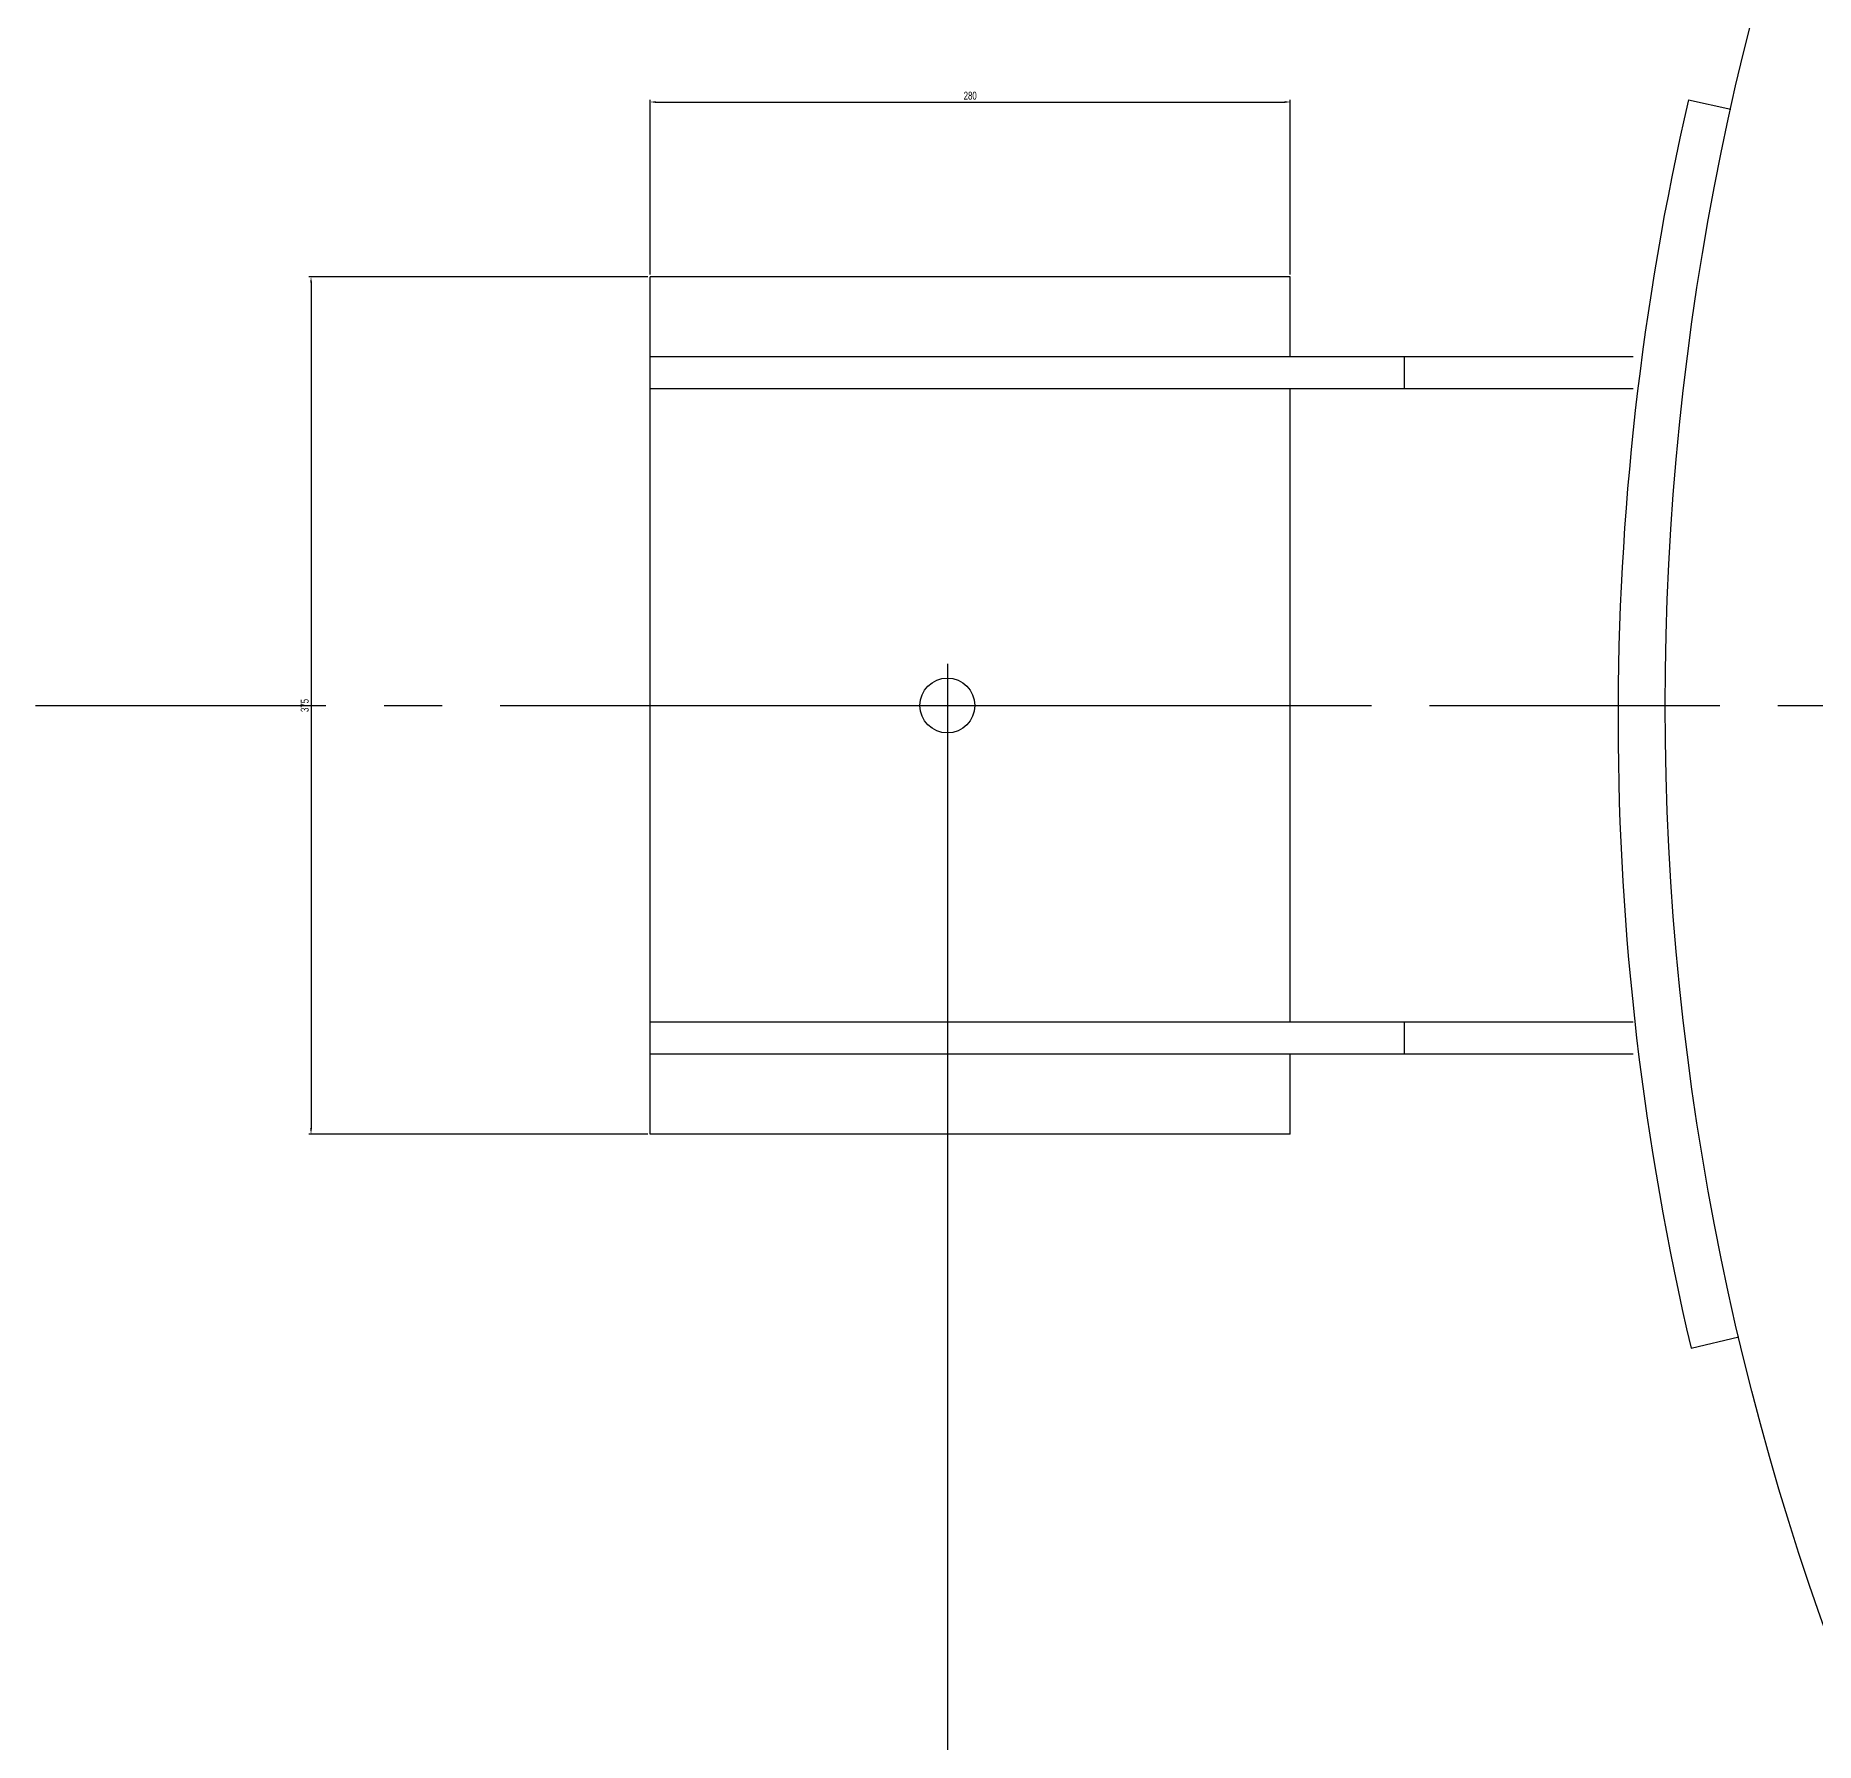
# Model space of a CAD drawing. Header units: millimetres. Extents: x -10878 to 64959, y -43701 to 1476.
# Drawn here: x 37245 to 38023, y -23770 to -23023 of the extents above; entities that cross this region are included whole.
import ezdxf

# ---------------------------------------------------------------- set-up
doc = ezdxf.new("R2010")
doc.units = ezdxf.units.MM
doc.linetypes.add('CENTERX2', pattern=[101.6, 63.5, -12.7, 12.7, -12.7])
doc.layers.add('0DataFlow-GsBzCenterLine', color=1, linetype='CENTERX2')
doc.styles.add('HGCAD', font='HGCAD.SHX', dxfattribs={"width": 0.75, "bigfont": 'HGCADHZ.SHX'})
doc.dimstyles.new('HGCAD$0', dxfattribs={"dimtxt": 3.5, "dimasz": 2.5, "dimexe": 1, "dimexo": 1, "dimgap": 1, "dimtad": 1, "dimdec": 1, "dimdsep": 46, "dimtxsty": 'HGCAD', "dimcen": 0, "dimadec": 1, "dimazin": 2, "dimtfac": 1, "dimtmove": 0, "dimatfit": 1, "dimfxl": 0, "dimarcsym": 0})

# ---------------------------------------------------------------- blocks, each defined once
blk = doc.blocks.new('*D56')
at = {"color": 0, "lineweight": -2, "transparency": 16777216}
for p, q in [((37643.29, -23317.47), (37643.29, -24478.84)), ((39157.29, -23317.47), (39157.29, -24478.84)), ((37645.79, -24477.84), (39154.79, -24477.84))]:
    blk.add_line(p, q, dxfattribs=at)
at = {"color": 0, "transparency": 16777216}
for points in [[(37645.79, -24477.42), (37645.79, -24478.25), (37643.29, -24477.84)], [(39154.79, -24477.42), (39154.79, -24478.25), (39157.29, -24477.84)]]:
    blk.add_solid(points, dxfattribs=at)
at = {"layer": 'Defpoints', "color": 0, "transparency": 16777216}
for p in [(37643.29, -23316.47), (39157.29, -23316.47), (39157.29, -24477.84)]:
    blk.add_point(p, dxfattribs=at)
at = {"color": 0, "transparency": 16777216, "insert": (38400.29, -24475.09), "char_height": 3.5, "attachment_point": 5, "style": 'HGCAD'}
blk.add_mtext('1514', dxfattribs=at)
blk = doc.blocks.new('*D64')
at = {"color": 0, "lineweight": -2, "transparency": 16777216}
for p, q in [((37512.29, -23128.97), (37364, -23128.97)), ((37365, -23131.47), (37365, -23501.47)), ((37512.29, -23503.97), (37364, -23503.97))]:
    blk.add_line(p, q, dxfattribs=at)
at = {"color": 0, "transparency": 16777216}
for points in [[(37364.59, -23131.47), (37365.42, -23131.47), (37365, -23128.97)], [(37364.59, -23501.47), (37365.42, -23501.47), (37365, -23503.97)]]:
    blk.add_solid(points, dxfattribs=at)
at = {"layer": 'Defpoints', "color": 0, "transparency": 16777216}
for p in [(37513.29, -23128.97), (37365, -23503.97), (37513.29, -23503.97)]:
    blk.add_point(p, dxfattribs=at)
at = {"color": 0, "transparency": 16777216, "insert": (37362.25, -23316.47), "char_height": 3.5, "attachment_point": 5, "rotation": 90, "style": 'HGCAD'}
blk.add_mtext('375', dxfattribs=at)
blk = doc.blocks.new('*D65')
at = {"color": 0, "lineweight": -2, "transparency": 16777216}
for p, q in [((37513.29, -23127.97), (37513.29, -23051.53)), ((37515.79, -23052.53), (37790.79, -23052.53)), ((37793.29, -23127.97), (37793.29, -23051.53))]:
    blk.add_line(p, q, dxfattribs=at)
at = {"color": 0, "transparency": 16777216}
for points in [[(37515.79, -23052.12), (37515.79, -23052.95), (37513.29, -23052.53)], [(37790.79, -23052.12), (37790.79, -23052.95), (37793.29, -23052.53)]]:
    blk.add_solid(points, dxfattribs=at)
at = {"layer": 'Defpoints', "color": 0, "transparency": 16777216}
for p in [(37793.29, -23052.53), (37513.29, -23128.97), (37793.29, -23128.97)]:
    blk.add_point(p, dxfattribs=at)
at = {"color": 0, "transparency": 16777216, "insert": (37653.29, -23049.78), "char_height": 3.5, "attachment_point": 5, "style": 'HGCAD'}
blk.add_mtext('280', dxfattribs=at)

msp = doc.modelspace()

# ---------------------------------------------------------------- linework, layer by layer
for p, q in [((37967.41, -23051.53), (37985.98, -23055.66)), ((37513.29, -23503.97), (37513.29, -23128.97)), ((37793.29, -23128.97), (37513.29, -23128.97)), ((37793.29, -23163.97), (37793.29, -23128.97)), ((37943.29, -23163.97), (37513.29, -23163.97)), ((37843.29, -23177.97), (37843.29, -23163.97)), ((37943.29, -23177.97), (37513.29, -23177.97)), ((37793.29, -23454.97), (37793.29, -23177.97)), ((37643.29, -23298.26), (37643.29, -23334.34)), ((37513.29, -23316.47), (37811.67, -23316.47)), ((37943.29, -23454.97), (37513.29, -23454.97)), ((37843.29, -23468.97), (37843.29, -23454.97)), ((37943.29, -23468.97), (37513.29, -23468.97)), ((37793.29, -23503.97), (37793.29, -23468.97)), ((37793.29, -23503.97), (37513.29, -23503.97)), ((37968.55, -23597.54), (37989.49, -23592.59))]:
    msp.add_line(p, q)
for centre, radius in [((39157.29, -23316.47), 1200), ((37643.29, -23316.47), 12)]:
    msp.add_circle(centre, radius)
msp.add_arc((39140.25, -23322.09), 1203.64, 167.00965, 193.22955)
at = {"layer": '0DataFlow-GsBzCenterLine', "linetype": 'CENTERX2', "ltscale": 2}
msp.add_line((37244.53, -23316.47), (41070.05, -23316.47), dxfattribs=at)

# ---------------------------------------------------------------- dimensions: what is measured, and where the dimension line sits
for base, p1, p2, picture, middle in [((37793.29, -23052.53), (37513.29, -23128.97), (37793.29, -23128.97), '*D65', (37653.29, -23049.78)), ((39157.29, -24477.84), (37643.29, -23316.47), (39157.29, -23316.47), '*D56', (38400.29, -24475.09))]:
    dim = msp.add_linear_dim(base=base, p1=p1, p2=p2, dimstyle='HGCAD$0', override={"dimtfill": 0})
    dim.commit()
    dim.dimension.update_dxf_attribs({"geometry": picture, "text_midpoint": middle})
dim = msp.add_linear_dim(base=(37365, -23503.97), p1=(37513.29, -23128.97), p2=(37513.29, -23503.97), angle=90, dimstyle='HGCAD$0', override={"dimtfill": 0})
dim.commit()
dim.dimension.update_dxf_attribs({"geometry": '*D64', "text_midpoint": (37362.25, -23316.47)})

doc.saveas('drawing.dxf')
